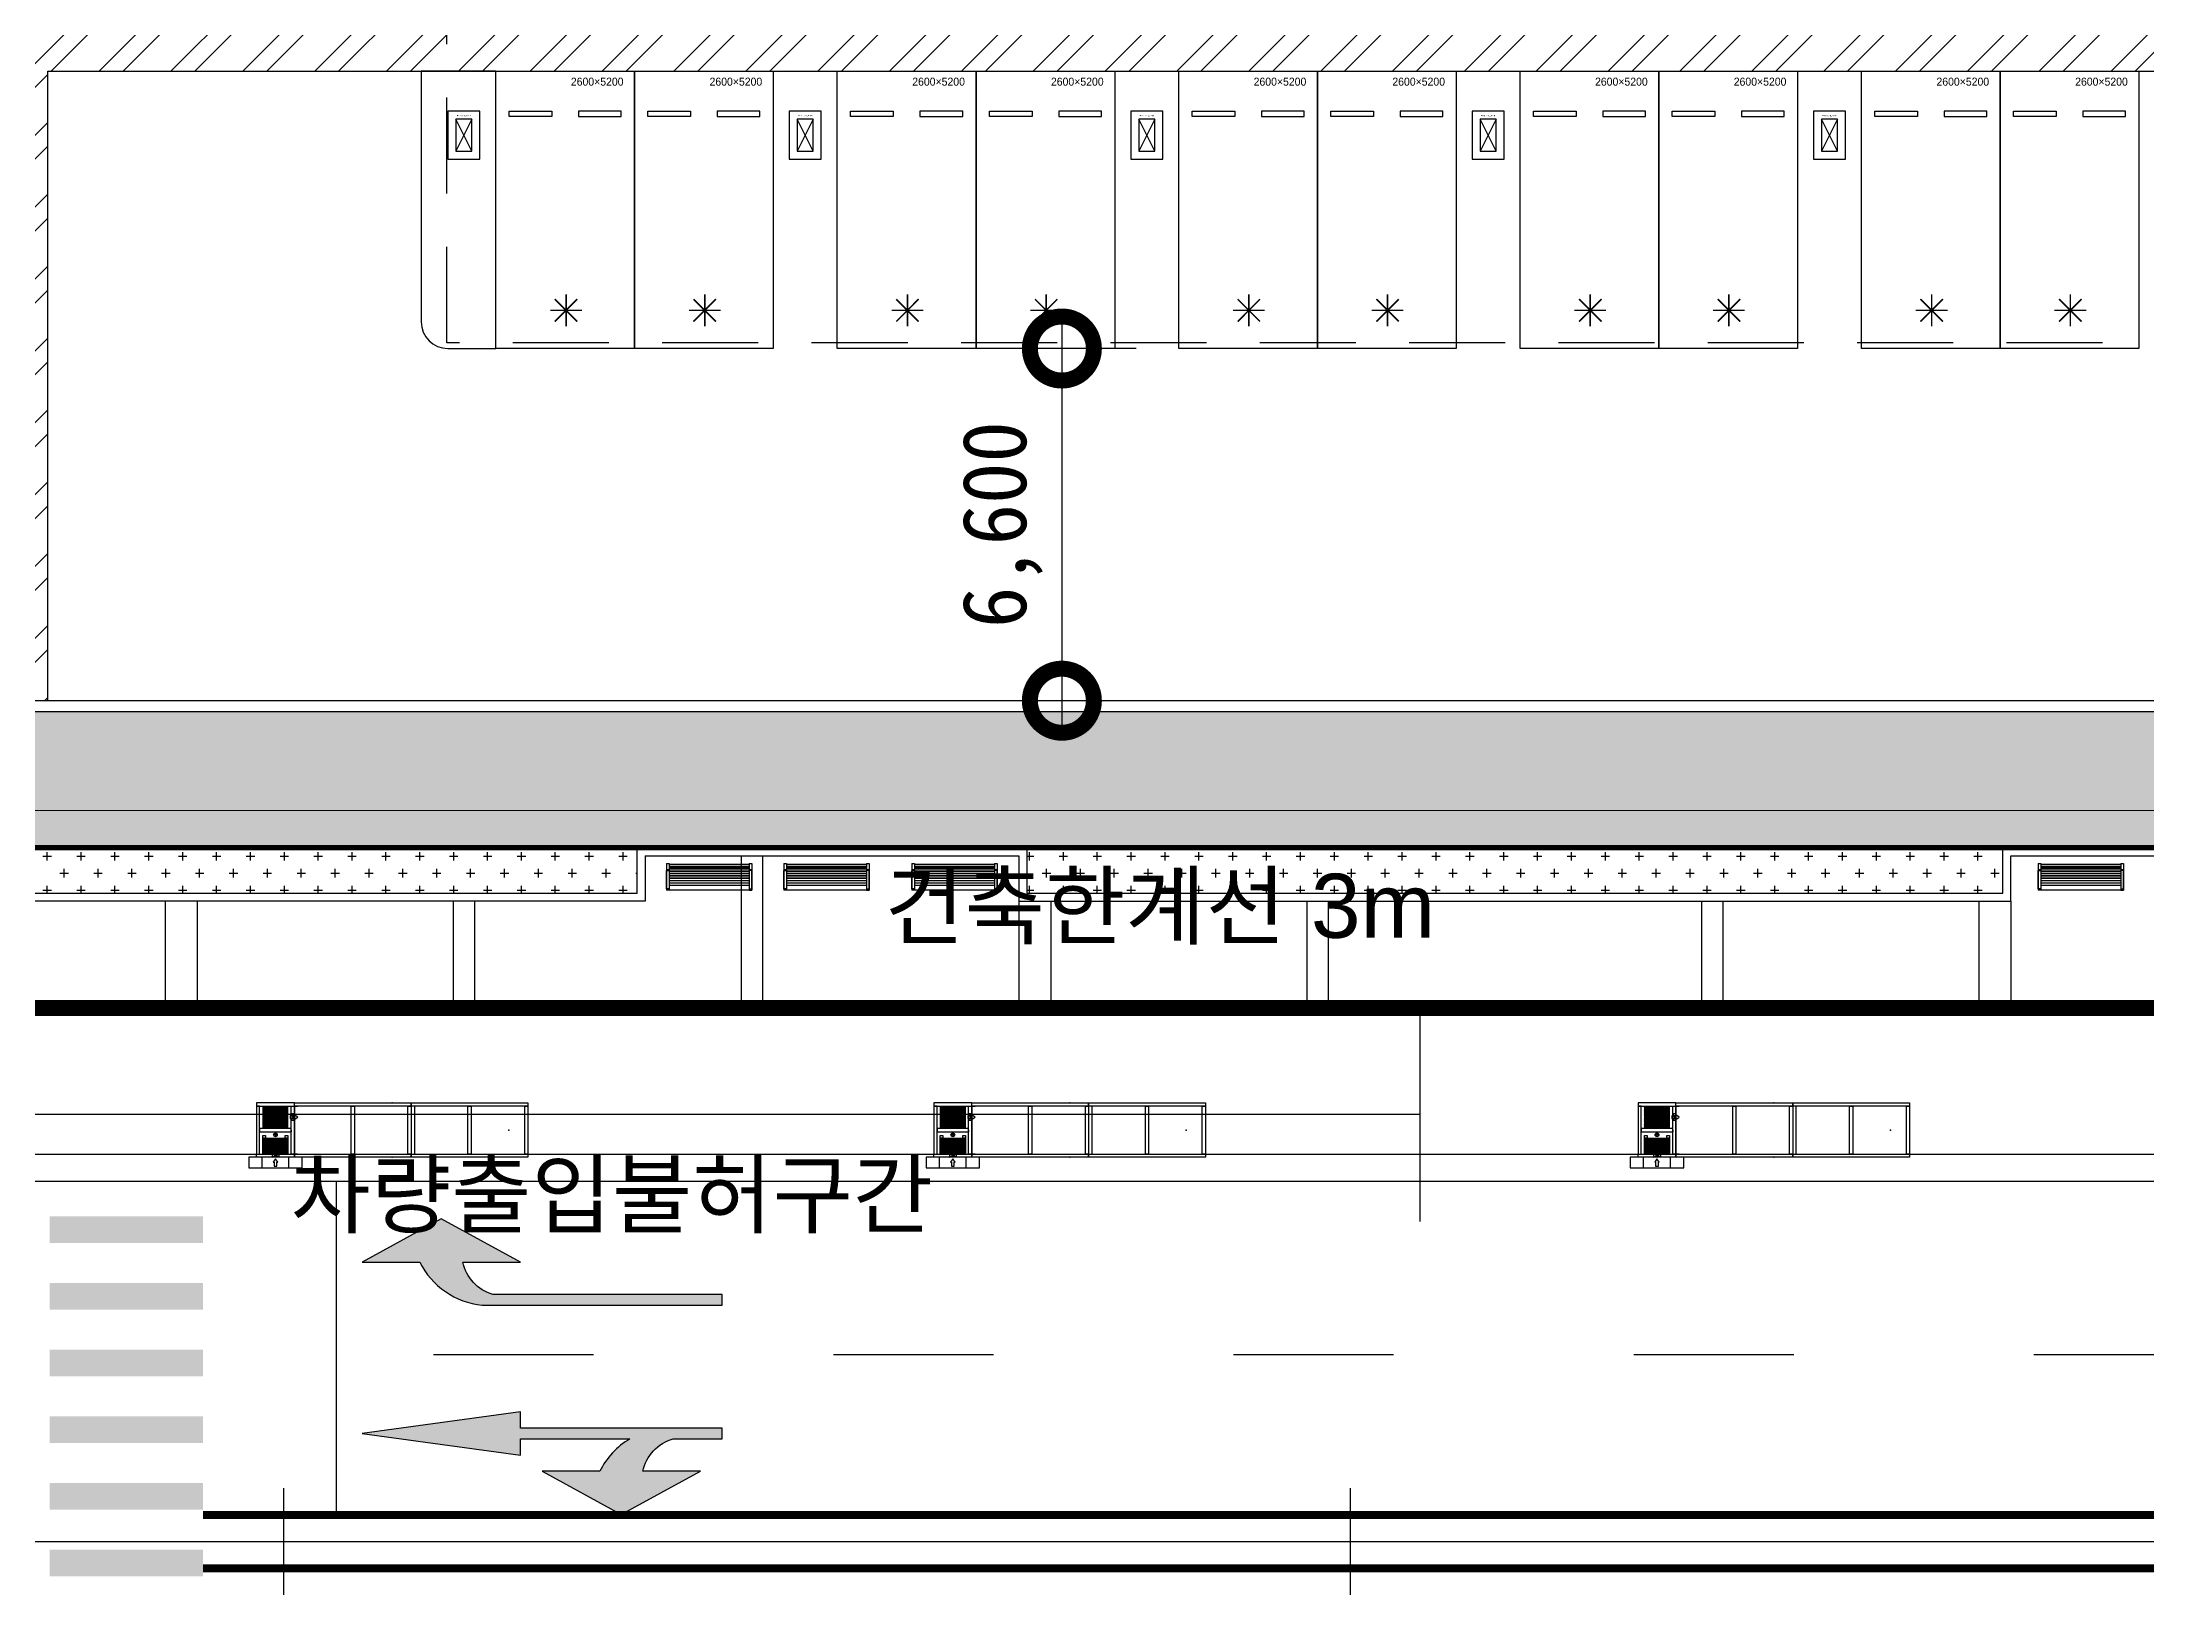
# Model space of a CAD drawing. Header units: millimetres. Extents: x -58335 to 291665, y -66693 to 213307.
# Drawn here: x 38546 to 78004, y -34752 to -5653 of the extents above; entities that cross this region are included whole.
import ezdxf
from ezdxf.enums import TextEntityAlignment as Align
from ezdxf.xclip import XClip

# ---------------------------------------------------------------- set-up
doc = ezdxf.new("R2010")
doc.units = ezdxf.units.MM
doc.header["$LTSCALE"] = 1000
doc.header["$XCLIPFRAME"] = 0
for name, pattern in [('X-SITE$0$ACAD_ISO03W100', [30, 12, -18]), ('X-SITE$0$H1', [1.5, 1, -0.5]), ('X-SITE$0$HID', [2.8, 1.8, -1]), ('X-SITE$0$HIDDEN', [0.375, 0.25, -0.125]), ('X-SITE$0$HIDDEN2', [4.75, 3.17, -1.58]), ('X-SITE$0$PHANTOM2', [1.25, 0.625, -0.125, 0.125, -0.125, 0.125, -0.125])]:
    doc.linetypes.add(name, pattern=pattern)
for name, color, linetype in [('X-SITE$0$-MY-계획선', 253, 'Continuous'), ('X-SITE$0$-MY-녹지', 254, 'Continuous'), ('X-SITE$0$-MY-녹지-건축한계선', 253, 'Continuous'), ('X-SITE$0$-MY-보조선', 253, 'Continuous'), ('X-SITE$0$-MY-시설선', 254, 'Continuous'), ('X-SITE$0$-MY-시설선 wood', 254, 'Continuous'), ('X-SITE$0$-MY-포장선', 254, 'Continuous'), ('X-SITE$0$-경계휀스', 5, 'Continuous'), ('X-SITE$0$-보도선', 7, 'Continuous'), ('X-SITE$0$0-교차로_횡단보도', 7, 'Continuous'), ('X-SITE$0$0-노면표시', 7, 'Continuous'), ('X-SITE$0$A-BOUNDARY(PLAN)', 2, 'X-SITE$0$PHANTOM2'), ('X-SITE$0$A-FUR', 252, 'X-SITE$0$H1'), ('X-SITE$0$A-HAT', 252, 'Continuous'), ('X-SITE$0$A-PARK', 8, 'Continuous'), ('X-SITE$0$A-ROAD', 6, 'Continuous'), ('X-SITE$0$A-ROAD-PED', 8, 'Continuous'), ('X-SITE$0$A-전기충전기', 1, 'Continuous'), ('X-SITE$0$PV-COL', 8, 'Continuous'), ('X-SITE$0$PV-주차장', 6, 'Continuous'), ('X-SITE$0$도로중심선', 9, 'Continuous'), ('X-SITE$0$도로체인', 9, 'Continuous'), ('X-SITE$0$식물재배화분', 253, 'Continuous'), ('X-SITE$0$차선계획', 7, 'Continuous')]:
    doc.layers.add(name, color=color, linetype=linetype)
doc.layers.add('X-SITE$0$-변경 블럭 외곽-', color=252, linetype='Continuous', lineweight=0)
for name, color, linetype, plot in [('X-SITE$0$NOPLOT', 193, 'Continuous', False), ('X-SITE$0$건축한계선(3m)', 193, 'Continuous', False), ('X-SITE$0$차량출입불허구간', 193, 'Continuous', False)]:
    doc.layers.add(name, color=color, linetype=linetype, plot=plot)
doc.styles.add('X-SITE$0$Gdim', font='')
doc.styles.add('X-SITE$0$Gtx', font='')
doc.styles.add('X-SITE$0$Standard', font='arial.ttf')
doc.styles.add('X-SITE$0$XA-B2F_PLAN$0$XA-B2F_PLAN$0$Gtx', font='')
doc.styles.get('X-SITE$0$Gdim').set_extended_font_data('DotumChe')
doc.styles.get('X-SITE$0$Gtx').set_extended_font_data('Dotum')
doc.styles.get('X-SITE$0$XA-B2F_PLAN$0$XA-B2F_PLAN$0$Gtx').set_extended_font_data('Dotum')
doc.linetypes.add('X-SITE$0$FENCELINE1', pattern='A,6.35,-2.54,[133,ltypeshp.shx,S=2.54,R=0,X=-2.54,Y=0],-2.54,25.4', length=36.83)
doc.dimstyles.new('X-SITE$0$Gdim400', dxfattribs={"dimscale": 400, "dimtxt": 3, "dimasz": 6, "dimexe": 1.5, "dimexo": 2, "dimgap": 1, "dimtad": 1, "dimdec": 0, "dimzin": 0, "dimdsep": 46, "dimlunit": 6, "dimtxsty": 'X-SITE$0$Gdim', "dimblk": 'X-SITE$0$_DotSmall', "dimcen": 1.5, "dimdle": 1.5, "dimclrd": 1, "dimclre": 1, "dimclrt": 256, "dimazin": 0, "dimtfac": 1, "dimtdec": 0, "dimtix": 1, "dimtmove": 2, "dimatfit": 3, "dimldrblk": 'X-SITE$0$_DotSmall', "dimfxl": 1, "dimtolj": 1, "dimtzin": 0, "dimlwd": -1, "dimlwe": -1, "dimarcsym": 0})
pattern_1 = [(0, (-29382.50283462077, 14650.24201058148), (317.5, 317.5), [158.75, -476.25]), (90, (-29303.12783462077, 14570.86701058148), (-317.5, 317.5), [158.75, -476.25])]

# ---------------------------------------------------------------- blocks, each defined once
blk = doc.blocks.new('X-SITE$0$JMP-001')
at = {"layer": 'X-SITE$0$-MY-시설선'}
for p, q in [((-750, 493.1631827099482), (-800, 493.1631827099482)), ((-800, 493.1631827099482), (-800, -7)), ((-750, 493.1631827099482), (-750, -7)), ((800, 493.1631827099482), (750, 493.1631827099482)), ((750, 493.1631827099482), (750, -7)), ((800, 493.1631827099482), (800, -7)), ((-750, 383.2071722051478), (-800, 383.2071722051478)), ((800, 383.2071722051478), (750, 383.2071722051478)), ((-750, -7), (-800, -7)), ((750, -7), (800, -7))]:
    blk.add_line(p, q, dxfattribs=at)
at = {"layer": 'X-SITE$0$-MY-시설선 wood'}
for p, q in [((750, 480.3676277521881), (-750, 480.3676277521881)), ((750, 443.8898529635044), (-750, 443.8898529635044)), ((750, 428.6192715769284), (-750, 428.6192715769284)), ((750, 427.2607293156907), (-750, 427.2607293156907)), ((750, 417.1665288311779), (-750, 417.1665288311779)), ((750, 415.7432818086236), (-750, 415.7432818086236)), ((750, 405.4787104555289), (-750, 405.4787104555289)), ((750, 404.2258343015565), (-750, 404.2258343015565)), ((750, 393.96126294852), (-750, 393.96126294852)), ((750, 357), (-750, 357)), ((750, 352.7500000000582), (-750, 352.7500000000582)), ((750, 312.7500000000582), (-750, 312.7500000000582)), ((750, 308.2500000000582), (-750, 308.2500000000582)), ((750, 268.2500000000582), (-750, 268.2500000000582)), ((750, 264.0000000000582), (-750, 264.0000000000582)), ((750, 224.0000000000582), (-750, 224.0000000000582)), ((750, 219.5000000000582), (-750, 219.5000000000582)), ((750, 179.25), (-750, 179.25)), ((750, 175.0000000000582), (-750, 175.0000000000582)), ((750, 135.0000000000582), (-750, 135.0000000000582)), ((750, 130.5000000000582), (-750, 130.5000000000582)), ((750, 90.25), (-750, 90.25)), ((750, 86.00000000005821), (-750, 86.00000000005821)), ((750, 0), (-750, 0))]:
    blk.add_line(p, q, dxfattribs=at)
for points in [[(-800, 364), (-750, 364), (-750, 23), (-800, 23)], [(800, 364), (750, 364), (750, 23), (800, 23)]]:
    blk.add_lwpolyline(points, close=True, dxfattribs=at)
blk = doc.blocks.new('X-SITE$0$240910_L-1F')
at = {"layer": 'X-SITE$0$-MY-녹지'}
h = blk.add_hatch(dxfattribs=at)
h.set_pattern_fill('CROSS', color=256, scale=50, style=2)
h.set_pattern_definition(pattern_1)
edge = h.paths.add_edge_path()
edge.add_line((18171.06768717058, 114605.2589581707), (18171.06768717058, 166105.2589651806))
edge.add_line((18171.06768717058, 166105.2589651806), (47421.06768719293, 166105.2589651806))
edge.add_line((47421.06768719293, 166105.2589651806), (47421.06768719293, 168105.2683635944))
edge.add_line((47421.06768719293, 168105.2683635944), (46571.06768719293, 168105.2683635944))
edge.add_line((46571.06768719293, 168105.2683635944), (46571.06768719293, 168905.2683635944))
edge.add_line((46571.06768719293, 168905.2683635944), (47283.51614043499, 168905.2683635944))
edge.add_arc((45571.0676871991, 168205.2538673274), 1849.999999992954, 22.23375681939908, 32.7205920081295)
edge.add_line((47127.50333452725, 169205.2579051693), (6313.708088841289, 169205.263055869))
edge.add_line((6313.708088841289, 169205.263055869), (1000, 163891.5556573521))
edge.add_line((1000, 163891.5556573521), (1000, -787.8680817789864))
edge.add_line((1000, -787.8680817789864), (6313.708640024066, -6101.577412132523))
edge.add_line((6313.708640024066, -6101.577412132523), (95101.39821235789, -6101.588946690361))
edge.add_line((95101.39821235789, -6101.588946690361), (95315.62017595035, -5951.589112932794))
edge.add_line((95315.62017595035, -5951.589112932794), (98071.06768724509, -5951.589112932794))
edge.add_line((98071.06768724509, -5951.589112932794), (98071.06768724497, -5401.589332484989))
edge.add_line((98071.06768724497, -5401.589332484989), (96971.04645116255, -5401.589332484989))
edge.add_line((96971.04645116255, -5401.589332484989), (96971.04645116255, -4401.589332484989))
edge.add_line((96971.04645116255, -4401.589332484989), (98071.06768724497, -4401.589332484989))
edge.add_line((98071.06768724497, -4401.589332484989), (98071.06768724136, 31055.25896514455))
edge.add_arc((96271.0676872438, 31055.25896514455), 1799.999999997555, 359.9999999999999, 450.0000000001038)
edge.add_line((96271.06768724055, 32855.2589651421), (91071.06768722646, 32855.2589651422))
edge.add_arc((91071.06768722541, 31055.25896514325), 1799.999999998952, 89.99999999996666, 180.0000000000338)
edge.add_line((89271.06768722646, 31055.25896514219), (89271.06768722832, 30055.25896514195))
edge.add_line((89271.06768722832, 30055.25896514195), (96471.06768722646, 30055.2589651302))
edge.add_line((96471.06768722646, 30055.2589651302), (96471.06768722832, -3544.741034857696))
edge.add_line((96471.06768722832, -3544.741034857696), (8071.06768723391, -3544.741034857463))
edge.add_line((8071.06768723391, -3544.741034857463), (8071.067687230185, -794.741034821549))
edge.add_line((8071.067687230185, -794.741034821549), (2871.067687230185, -794.741034821549))
edge.add_line((2871.067687230185, -794.741034821549), (2871.067687237635, 103855.2589651796))
edge.add_line((2871.067687237635, 103855.2589651796), (49071.06768719482, 103855.2589651788))
edge.add_arc((49071.067687192, 105655.2589651798), 1800.000000000975, 270.0000000000908, 359.9999999999694)
edge.add_line((50871.06768719293, 105655.2589651789), (50871.06768713705, 114605.2589581757))
edge.add_line((50871.06768713705, 114605.2589581757), (18171.06768717058, 114605.2589581707))
h = blk.add_hatch(dxfattribs=at)
h.set_pattern_fill('CROSS', color=256, scale=50, style=2)
h.set_pattern_definition(pattern_1)
edge = h.paths.add_edge_path()
edge.add_line((18171.06768717058, 114605.2589581707), (18171.06768717058, 166105.2589651806))
edge.add_line((18171.06768717058, 166105.2589651806), (47421.06768719293, 166105.2589651806))
edge.add_line((47421.06768719293, 166105.2589651806), (47421.06768719293, 168105.2683635944))
edge.add_line((47421.06768719293, 168105.2683635944), (46571.06768719293, 168105.2683635944))
edge.add_line((46571.06768719293, 168105.2683635944), (46571.06768719293, 168905.2683635944))
edge.add_line((46571.06768719293, 168905.2683635944), (47283.51614043499, 168905.2683635944))
edge.add_arc((45571.0676871991, 168205.2538673274), 1849.999999992954, 22.23375681939908, 32.7205920081295)
edge.add_line((47127.50333452725, 169205.2579051693), (6313.708088841289, 169205.263055869))
edge.add_line((6313.708088841289, 169205.263055869), (1000, 163891.5556573521))
edge.add_line((1000, 163891.5556573521), (1000, -787.8680817789864))
edge.add_line((1000, -787.8680817789864), (6313.708640024066, -6101.577412132523))
edge.add_line((6313.708640024066, -6101.577412132523), (95101.39821235789, -6101.588946690361))
edge.add_line((95101.39821235789, -6101.588946690361), (95315.62017595035, -5951.589112932794))
edge.add_line((95315.62017595035, -5951.589112932794), (98071.06768724509, -5951.589112932794))
edge.add_line((98071.06768724509, -5951.589112932794), (98071.06768724497, -5401.589332484989))
edge.add_line((98071.06768724497, -5401.589332484989), (96971.04645116255, -5401.589332484989))
edge.add_line((96971.04645116255, -5401.589332484989), (96971.04645116255, -4401.589332484989))
edge.add_line((96971.04645116255, -4401.589332484989), (98071.06768724497, -4401.589332484989))
edge.add_line((98071.06768724497, -4401.589332484989), (98071.06768724136, 31055.25896514455))
edge.add_arc((96271.0676872438, 31055.25896514455), 1799.999999997555, 359.9999999999999, 450.0000000001038)
edge.add_line((96271.06768724055, 32855.2589651421), (91071.06768722646, 32855.2589651422))
edge.add_arc((91071.06768722541, 31055.25896514325), 1799.999999998952, 89.99999999996666, 180.0000000000338)
edge.add_line((89271.06768722646, 31055.25896514219), (89271.06768722832, 30055.25896514195))
edge.add_line((89271.06768722832, 30055.25896514195), (96471.06768722646, 30055.2589651302))
edge.add_line((96471.06768722646, 30055.2589651302), (96471.06768722832, -3544.741034857696))
edge.add_line((96471.06768722832, -3544.741034857696), (8071.06768723391, -3544.741034857463))
edge.add_line((8071.06768723391, -3544.741034857463), (8071.067687230185, -794.741034821549))
edge.add_line((8071.067687230185, -794.741034821549), (2871.067687230185, -794.741034821549))
edge.add_line((2871.067687230185, -794.741034821549), (2871.067687237635, 103855.2589651796))
edge.add_line((2871.067687237635, 103855.2589651796), (49071.06768719482, 103855.2589651788))
edge.add_arc((49071.067687192, 105655.2589651798), 1800.000000000975, 270.0000000000908, 359.9999999999694)
edge.add_line((50871.06768719293, 105655.2589651789), (50871.06768713705, 114605.2589581757))
edge.add_line((50871.06768713705, 114605.2589581757), (18171.06768717058, 114605.2589581707))
at = {"layer": 'X-SITE$0$-MY-녹지-건축한계선'}
h = blk.add_hatch(dxfattribs=at)
h.set_pattern_fill('CROSS', color=256, scale=50, style=2)
h.set_pattern_definition(pattern_1)
h.paths.add_polyline_path([(20321.0679470636, -6951.5879294388), (20321.06794706546, -6101.587909952039), (20121.06768724322, -6101.588373222155), (20121.06768724136, -6101.579075958114), (6313.717858212069, -6101.586630322156), (7163.719046901911, -6951.587929438916)])
h = blk.add_hatch(dxfattribs=at)
h.set_pattern_fill('CROSS', color=256, scale=50, style=2)
h.set_pattern_definition(pattern_1)
h.paths.add_polyline_path([(20321.0679470636, -6951.5879294388), (20321.06794706546, -6101.587909952039), (20121.06768724322, -6101.588373222155), (20121.06768724136, -6101.579075958114), (6313.717858212069, -6101.586630322156), (7163.719046901911, -6951.587929438916)])
h = blk.add_hatch(dxfattribs=at)
h.set_pattern_fill('CROSS', color=256, scale=50, style=2)
h.set_pattern_definition(pattern_1)
h.paths.add_polyline_path([(45921.06768724136, -6951.592346435995), (45921.06768724136, -6101.583492955077), (27621.06790159829, -6101.577119638445), (27621.06790159829, -6951.585973119363)])
h = blk.add_hatch(dxfattribs=at)
h.set_pattern_fill('CROSS', color=256, scale=50, style=2)
h.set_pattern_definition(pattern_1)
h.paths.add_polyline_path([(45921.06768724136, -6951.592346435995), (45921.06768724136, -6101.583492955077), (27621.06790159829, -6101.577119638445), (27621.06790159829, -6951.585973119363)])
at = {"layer": 'X-SITE$0$-MY-계획선'}
for p, q in [((20471.06794706546, -6251.586630322156), (20471.06794706546, -7101.587929438916)), ((20471.06794706546, -6251.586630322156), (27471.06794706546, -6251.586630322156)), ((20471.06794706546, -6251.586630322156), (20471.06794706546, -7101.587929438916)), ((20471.06794706546, -6251.586630322156), (27471.06794706546, -6251.586630322156)), ((27471.06794706546, -6251.586630322156), (27471.06781715341, -7101.587929438916)), ((27471.06794706546, -6251.586630322156), (27471.06781715341, -7101.587929438916)), ((46071.06768724136, -7101.587929438916), (46071.06768724136, -6251.587929438916)), ((46071.06768724136, -6251.587929438916), (50871.06755732931, -6251.588708908996)), ((46071.06768724136, -7101.587929438916), (46071.06768724136, -6251.587929438916)), ((46071.06768724136, -6251.587929438916), (50871.06755732931, -6251.588708908996)), ((20471.06794706546, -7101.587929438916), (7101.587006838992, -7101.587929438916)), ((20471.06794706546, -7101.587929438916), (7101.587006838992, -7101.587929438916)), ((27471.06781715341, -7101.587929438916), (46071.06768724136, -7101.587929438916)), ((27471.06781715341, -7101.587929438916), (46071.06768724136, -7101.587929438916))]:
    blk.add_line(p, q, dxfattribs=at)
at = {"layer": 'X-SITE$0$-MY-보조선'}
for p, q in [((20321.06794706546, -6101.586630322156), (27621.06796655245, -6101.586630322156)), ((20321.06794706546, -6951.587929438916), (20321.06794706546, -6101.586630322156)), ((20321.06794706546, -6101.586630322156), (27621.06796655245, -6101.586630322156)), ((20321.06794706546, -6951.587929438916), (20321.06794706546, -6101.586630322156)), ((27621.06796655245, -6101.586630322156), (27621.0678366404, -6951.587929438916)), ((27621.06796655245, -6101.586630322156), (27621.0678366404, -6951.587929438916)), ((45921.06768724136, -6951.587929438916), (45921.06768724136, -6101.587909952155)), ((45921.06768724136, -6101.587909952155), (51021.06755732931, -6101.588728395756)), ((45921.06768724136, -6951.587929438916), (45921.06768724136, -6101.587909952155)), ((45921.06768724136, -6101.587909952155), (51021.06755732931, -6101.588728395756)), ((7163.719046901911, -6951.587929438916), (20321.06794706546, -6951.587929438916)), ((7163.719046901911, -6951.587929438916), (20321.06794706546, -6951.587929438916)), ((27621.0678366404, -6951.587929438916), (45921.06768724136, -6951.587929438916)), ((27621.0678366404, -6951.587929438916), (45921.06768724136, -6951.587929438916))]:
    blk.add_line(p, q, dxfattribs=at)
at = {"layer": 'X-SITE$0$-MY-포장선'}
for points in [[(22271.06781715341, -6251.586630322156), (22271.06781715341, -9101.598472793354)], [(22271.06781715341, -6251.586630322156), (22271.06781715341, -9101.598472793354)], [(22671.06781715341, -6251.586630322156), (22671.06781715341, -9101.598472793354)], [(22671.06781715341, -6251.586630322156), (22671.06781715341, -9101.598472793354)], [(11471.06768724136, -7101.587929438916), (11471.06768724136, -9101.598472793354)], [(11471.06768724136, -7101.587929438916), (11471.06768724136, -9101.598472793354)], [(12071.06768724136, -7101.587929438916), (12071.06768724136, -9101.598472793354)], [(12071.06768724136, -7101.587929438916), (12071.06768724136, -9101.598472793354)], [(16871.06768724136, -7101.587929438916), (16871.06768724136, -9101.598472793354)], [(16871.06768724136, -7101.587929438916), (16871.06768724136, -9101.598472793354)], [(17271.06768724136, -7101.587929438916), (17271.06768724136, -9101.598472793354)], [(17271.06768724136, -7101.587929438916), (17271.06768724136, -9101.598472793354)], [(27471.06781715341, -7101.589112932794), (27471.06781715341, -9101.598472793354)], [(27471.06781715341, -7101.589112932794), (27471.06781715341, -9101.598472793354)], [(28071.06781715341, -7101.589112932794), (28071.06781715341, -9101.598472793354)], [(28071.06781715341, -7101.589112932794), (28071.06781715341, -9101.598472793354)], [(32871.06781715341, -7101.589112932794), (32871.06781715341, -9101.598472793354)], [(32871.06781715341, -7101.589112932794), (32871.06781715341, -9101.598472793354)], [(33271.06781715341, -7101.589112932794), (33271.06781715341, -9101.598472793354)], [(33271.06781715341, -7101.589112932794), (33271.06781715341, -9101.598472793354)], [(40271.06768724136, -7101.587929438916), (40271.06768724136, -9101.598472793354)], [(40271.06768724136, -7101.587929438916), (40271.06768724136, -9101.598472793354)], [(40671.06768724136, -7101.587929438916), (40671.06768724136, -9101.598472793354)], [(40671.06768724136, -7101.587929438916), (40671.06768724136, -9101.598472793354)], [(45471.06768724136, -7101.587929438916), (45471.06768724136, -9101.598472793354)], [(45471.06768724136, -7101.587929438916), (45471.06768724136, -9101.598472793354)], [(46071.06768724136, -7101.587929438916), (46071.06768724136, -9101.598472793354)], [(46071.06768724136, -7101.587929438916), (46071.06768724136, -9101.598472793354)]]:
    blk.add_lwpolyline(points, dxfattribs=at)
at = {"layer": 'X-SITE$0$-경계휀스', "linetype": 'X-SITE$0$FENCELINE1', "lineweight": 0, "ltscale": 0.1}
blk.add_lwpolyline([(1550, -347.9185952674598), (6603.658197987825, -5401.577449800214), (97004.47036258399, -5401.589332485106)], dxfattribs=at)
blk.add_lwpolyline([(1550, -347.9185952674598), (6603.658197987825, -5401.577449800214), (97004.47036258399, -5401.589332485106)], dxfattribs=at)
at = {"layer": 'X-SITE$0$-MY-시설선', "xscale": -1}
for p in [(21666.80886685103, -6890.149794120924), (21666.80886685103, -6890.149794120924), (23866.80886685103, -6890.149794120924), (23866.80886685103, -6890.149794120924), (26266.80886685103, -6890.149794120924), (26266.80886685103, -6890.149794120924), (47384.76987938397, -6890.149794120924), (47384.76987938397, -6890.149794120924)]:
    blk.add_blockref('X-SITE$0$JMP-001', p, dxfattribs=at)
blk = doc.blocks.new('X-SITE$0$SITE-2')
at = {"layer": 'X-SITE$0$도로중심선', "color": 252}
blk.add_lwpolyline([(184746.3494462992, 192619.8766052908), (184314.0666754325, 192619.8766571984, 0.4142079704072086), (184297.0669999999, 192602.8766572015), (184297.0669999999, 192435.5697927888, 0.4142179982388057), (184314.0672574644, 192418.5697927907), (184746.3494462992, 192418.569758324)], format="xyb", dxfattribs=at)
at = {"layer": 'X-SITE$0$도로체인', "color": 252}
for p, q in [((184322.7533408331, 192419.5699243413), (184322.753371123, 192417.5699243415)), ((184342.7533408308, 192419.5702272407), (184342.7533711207, 192417.5702272409))]:
    blk.add_line(p, q, dxfattribs=at)
blk = doc.blocks.new('X-SITE$0$A$C58c92af8')
at = {"layer": 'X-SITE$0$0-노면표시'}
h = blk.add_hatch(color=252, dxfattribs=at)
edge = h.paths.add_edge_path()
edge.add_arc((337329.7242799476, 278255.6294094359), 809.999999857616, 192.0994281651737, 253.6599365031612, ccw=False)
edge.add_line((336537.7181649879, 278085.8462780451), (337617.7181650046, 278085.8462779869))
edge.add_line((337617.7181649879, 278085.8462779855), (336132.718164973, 278895.8462783033))
edge.add_line((336132.7181649879, 278895.8462782835), (334647.7181650307, 278085.8462781403))
edge.add_line((334647.7181630805, 278085.8462781643), (335727.7181630395, 278085.8462781352))
edge.add_arc((337054.7108388618, 278752.4161838924), 1484.999999580163, 206.6711191536613, 263.8920384855975)
edge.add_line((336896.703514643, 277275.8462788498), (341397.7181632891, 277275.8462787333))
edge.add_line((341397.7181630805, 277275.8462787305), (341397.7181630805, 277478.3462782498))
edge.add_line((341397.7181630805, 277478.3462782537), (337101.840682026, 277478.346278341))
h = blk.add_hatch(color=252, dxfattribs=at)
edge = h.paths.add_edge_path()
edge.add_line((340476.8406835273, 274772.6736851668), (341397.7181645818, 274772.6736851668))
edge.add_line((341397.7181630805, 274772.6736851668), (341397.7181630805, 274975.1736855882))
edge.add_line((341397.7181630805, 274975.173685584), (337617.7181631103, 274975.1736848273))
edge.add_line((337617.7181649879, 274975.1736848389), (337617.7181649879, 275278.9236851509))
edge.add_line((337617.7181649879, 275278.9236851369), (334647.7181649581, 274873.9236849926))
edge.add_line((334647.7181630805, 274873.9236849879), (337617.7181634009, 274468.9236850182))
edge.add_line((337617.7181649879, 274468.9236850177), (337617.7181646973, 274772.6736851551))
edge.add_line((337617.7181649879, 274772.6736851668), (339666.8406837322, 274772.6736851668))
edge.add_arc((340429.7108388618, 273498.6037805413), 1484.999999102256, 480.9117545008954, 513.3288808709111)
edge.add_line((339102.7181649879, 274165.1736855244), (338022.7181649711, 274165.1736848259))
edge.add_line((338022.7181649879, 274165.1736848389), (339507.718164973, 273355.1736854815))
edge.add_line((339507.7181649879, 273355.1736854648), (340992.7181650326, 274165.1736855207))
edge.add_line((340992.7181649879, 274165.1736855244), (339912.7181646805, 274165.1736855244))
edge.add_arc((340704.7242799476, 273995.3905541038), 809.99999981443, 466.3400634934668, 527.9005718319503, ccw=False)
at = {"layer": 'X-SITE$0$-보도선'}
blk.add_line((411756.9467893597, 280098.7680571608), (324735.8778029494, 280098.7793629046), dxfattribs=at)
at = {"layer": 'X-SITE$0$-보도선', "color": 252}
blk.add_lwpolyline([(411756.9467893596, 280098.7680670436), (324735.8778138831, 280098.7793727552, -0.4142135243206108), (314735.8791127875, 290098.7793727552), (314735.8791127875, 456905.6198395526, -0.4142136004258024), (324735.880411692, 466905.6198395526), (364556.9467893112, 466905.6146660002)], format="xyb", dxfattribs=at)
at = {"layer": 'X-SITE$0$0-교차로_횡단보도', "color": 252}
for points in [[(328791.9499574378, 278945.862908486), (331666.9499574378, 278945.862908486), (328791.9499574378, 278445.862908486), (331666.9499574378, 278445.862908486)], [(328791.9499574378, 277695.862908486), (331666.9499574378, 277695.862908486), (328791.9499574378, 277195.862908486), (331666.9499574378, 277195.862908486)], [(328791.9499574378, 276445.862908486), (331666.9499574378, 276445.862908486), (328791.9499574378, 275945.862908486), (331666.9499574378, 275945.862908486)], [(328791.9499574378, 275195.862908486), (331666.9499574378, 275195.862908486), (328791.9499574378, 274695.862908486), (331666.9499574378, 274695.862908486)], [(328791.9499574378, 273945.862908486), (331666.9499574378, 273945.862908486), (328791.9499574378, 273445.862908486), (331666.9499574378, 273445.862908486)], [(328791.9499574378, 272695.862908486), (331666.9499574378, 272695.862908486), (328791.9499574378, 272195.862908486), (331666.9499574378, 272195.862908486)]]:
    blk.add_solid(points, dxfattribs=at)
at = {"layer": 'X-SITE$0$0-노면표시', "color": 252}
for points in [[(337101.8406835273, 277478.3462783431, -0.275260511160194), (336537.7181649879, 278085.8462780451), (337617.7181649879, 278085.8462779855), (336132.7181649879, 278895.8462782835), (334647.7181630805, 278085.8462781643), (335727.7181630805, 278085.8462781345, 0.2549940143569445), (336896.703514643, 277275.8462788498), (341397.7181630805, 277275.8462787305), (341397.7181630805, 277478.3462782537)], [(340476.8406835273, 274772.6736851668), (341397.7181630805, 274772.6736851668), (341397.7181630805, 274975.173685584), (337617.7181649879, 274975.1736848389), (337617.7181649879, 275278.9236851369), (334647.7181630805, 274873.9236849879), (337617.7181649879, 274468.9236850177), (337617.7181649879, 274772.6736851668), (339666.8406816199, 274772.6736851668, 0.1423973180341528), (339102.7181649879, 274165.1736855244), (338022.7181649879, 274165.1736848389), (339507.7181649879, 273355.1736854648), (340992.7181649879, 274165.1736855244), (339912.7181649879, 274165.1736855244, -0.2752605111601941)]]:
    blk.add_lwpolyline(points, format="xyb", close=True, dxfattribs=at)
at = {"layer": 'X-SITE$0$NOPLOT', "color": 251, "lineweight": 0}
blk.add_lwpolyline([(487914.811434336, 282848.7581726347), (494985.8791127875, 289919.8236322437), (494985.8791127875, 457084.5287441348), (487914.811434336, 464155.5986393427), (324556.9467893317, 464155.6198627686), (317485.8791127875, 457084.5531041061), (317485.8791127875, 289919.8479907249), (324556.9467893317, 282848.7793947791)], close=True, dxfattribs=at)
at = {"layer": 'X-SITE$0$차선계획', "color": 252}
blk.add_lwpolyline([(411756.9470123062, 279598.7680671007), (324735.8777490333, 279598.7793728148, -0.414213524320608), (314235.8791127875, 290098.7793728148), (314235.8791127875, 456905.6198396122, -0.4142136004257941), (324735.8804784492, 467405.6198396122), (364563.3466722908, 467405.6146652272)], format="xyb", dxfattribs=at)
blk.add_lwpolyline([(334166.9482827857, 273348.7781475221), (334166.9490953162, 279598.7781474923)], dxfattribs=at)
at = {"layer": 'X-SITE$0$차선계획', "color": 252, "linetype": 'X-SITE$0$ACAD_ISO03W100', "ltscale": 0.25, "flags": 128}
blk.add_lwpolyline([(488985.8787809089, 276348.7580336367), (334166.9486737922, 276348.7781476115)], dxfattribs=at)
at = {"layer": 'X-SITE$0$차선계획', "color": 252, "const_width": 150}
for points in [[(488985.8787809089, 273348.7580336367), (331666.9482846931, 273348.7784723078)], [(488985.878716059, 272348.7580335175), (331666.9481549934, 272348.7784723078)]]:
    blk.add_lwpolyline(points, dxfattribs=at)
at = {"layer": 'X-SITE$0$A-FUR', "ltscale": 10, "xscale": 1000, "yscale": 1000, "zscale": 1000}
blk.add_blockref('X-SITE$0$SITE-2', (-183989581.1208872, -192145721.043155), dxfattribs=at)
blk = doc.blocks.new('X-SITE$0$A$Cae67b6b8')
for points in [[(29928.93191146851, -183306.924829483), (-828.4269409179688, -183306.9288253784), (-9071.06767654419, -175064.289159894), (-9071.06767654419, -142306.9077450037)], [(29928.93217086792, -185306.924829483), (29928.93268966675, -181306.84435606)]]:
    blk.add_lwpolyline(points)
at = {"style": 'X-SITE$0$Standard'}
blk.add_text('차량출입불허구간', height=1200, dxfattribs=at).set_placement((20796.08937208727, -185403.0164820297), align=Align.RIGHT)
blk = doc.blocks.new('X-SITE$0$확장형')
at = {"layer": 'X-SITE$0$A-PARK'}
for p, q in [((1050, -4350), (250, -4350)), ((250, -4350), (250, -4450)), ((250, -4450), (1050, -4450)), ((1050, -4450), (1050, -4350)), ((1550, -4450), (1550, -4350)), ((1550, -4350), (2350, -4350)), ((2350, -4450), (1550, -4450)), ((2350, -4350), (2350, -4450))]:
    blk.add_line(p, q, dxfattribs=at)
blk.add_lwpolyline([(0, 0), (2600, 0), (2600, -5200), (0, -5200)], close=True, dxfattribs=at)
at = {"layer": 'X-SITE$0$A-PARK', "const_width": 30}
for points in [[(1582.284397371113, -715.6236317409202), (987.9151498414576, -715.6236317409202)], [(1582.284397371113, -715.6236317409202), (987.9151498414576, -715.6236317409202)], [(1074.958510879427, -505.4823690121993), (1495.241036336869, -925.7648944696411)], [(1495.241036336869, -505.4823690121993), (1074.958510879427, -925.7648944687098)], [(1285.099773608148, -418.4390079751611), (1285.099773608148, -1012.808255505748)]]:
    blk.add_lwpolyline(points, dxfattribs=at)
at = {"layer": 'X-SITE$0$NOPLOT', "ltscale": 10, "style": 'X-SITE$0$XA-B2F_PLAN$0$XA-B2F_PLAN$0$Gtx'}
blk.add_text('2600×5200', height=150, rotation=180, dxfattribs=at).set_placement((701.4942849185445, -5001.009166591335), align=Align.MIDDLE_CENTER)
blk = doc.blocks.new('X-SITE$0$A$Cc6527170')
for p, q in [((350, 525), (50, -75)), ((350, -75), (50, 525))]:
    blk.add_line(p, q)
for points in [[(-100, -225), (500, -225), (500, 675), (-100, 675)], [(50, -75), (350, -75), (350, 525), (50, 525)]]:
    blk.add_lwpolyline(points, close=True)
at = {"linetype": 'Continuous', "style": 'X-SITE$0$Gtx'}
blk.add_text('주차장 PV 캐노피 기둥', height=20, dxfattribs=at).set_placement((200, 588.4053786392324, 2.171613419290421e-09), align=Align.MIDDLE)
blk = doc.blocks.new('X-SITE$0$_DotSmall')
at = {"color": 0, "linetype": 'ByBlock', "const_width": 0.5}
blk.add_lwpolyline([(-0.0625, 0, 1), (0.0625, 0, 1)], format="xyb", close=True, dxfattribs=at)
blk = doc.blocks.new('*D344')
at = {"layer": 'Defpoints', "color": 0, "transparency": 16777216}
for p in [(59853.57052184353, -11394.98304543866), (57663.32174262279, -17994.98304543924), (59853.57052184353, -17994.98304543924)]:
    blk.add_point(p, dxfattribs=at)
at = {"layer": 'X-SITE$0$NOPLOT', "color": 1, "transparency": 16777216}
for p, q in [((57663.32174262279, -10794.98304543866), (57663.32174262279, -18594.98304543924)), ((59053.57052184353, -11394.98304543866), (57063.32174262279, -11394.98304543866)), ((59053.57052184353, -17994.98304543924), (57063.32174262279, -17994.98304543925))]:
    blk.add_line(p, q, dxfattribs=at)
at = {"layer": 'X-SITE$0$NOPLOT', "color": 1, "transparency": 16777216, "xscale": 2400, "yscale": 2400, "zscale": 2400}
for p, rotation in [((57663.32174262279, -11394.98304543866), 90), ((57663.32174262279, -17994.98304543924), 270)]:
    blk.add_blockref('X-SITE$0$_DotSmall', p, dxfattribs=dict(at, rotation=rotation))
at = {"layer": 'X-SITE$0$NOPLOT', "transparency": 16777216, "insert": (56549.07407284914, -14694.98304543896), "char_height": 1200, "attachment_point": 5, "rotation": 90, "style": 'X-SITE$0$Gdim'}
blk.add_mtext('\\A1;6,600', dxfattribs=at)
blk = doc.blocks.new('X-SITE$0$s4')
at = {"layer": 'X-SITE$0$식물재배화분'}
h = blk.add_hatch(dxfattribs=at)
h.set_pattern_fill('HONEY', color=8, scale=0.1, style=0)
h.set_pattern_definition([(180, (256.3492690573912, 35.19128920379444), (-0.01875, 0.0108253175), [0.0125, -0.025]), (60.00000000000001, (256.3492690573912, 35.19128920379444), (0.01874999995903225, 0.01082531757095823), [0.01249999999999999, -0.02499999999999998]), (120, (256.3492690573912, 35.19128920379444), (-4.096775330677789e-11, 0.02165063507095822), [-0.025, 0.0125])])
h.paths.add_polyline_path([(0.2350399999413639, 1.136971153871855), (0.2350399999413639, 0.959471153881168), (-0.2349600000306964, 0.959471153881168), (-0.2349600000306964, 1.136971153871855)])
h = blk.add_hatch(dxfattribs=at)
h.set_pattern_fill('HONEY', color=8, scale=0.1, style=0)
h.set_pattern_definition([(180, (256.3492690573912, 34.99378920378513), (-0.01875, 0.0108253175), [0.0125, -0.025]), (60.00000000000001, (256.3492690573912, 34.99378920378513), (0.01874999995903225, 0.01082531757095823), [0.01249999999999999, -0.02499999999999997]), (120, (256.3492690573912, 34.99378920378513), (-4.096775330677789e-11, 0.02165063507095822), [-0.025, 0.0125])])
h.paths.add_polyline_path([(0.2350399999413639, 0.9394711538625415), (0.2350399999413639, 0.7619711538718548), (-0.2349600000306964, 0.7619711538718548), (-0.2349600000306964, 0.9394711538625415)])
h = blk.add_hatch(dxfattribs=at)
h.set_pattern_fill('HEX', color=8, scale=0.05, style=0)
h.set_pattern_definition([(180, (0.9305398834403604, 0.2600000469537918), (0, 0.01082531755), [0.00625, -0.0125]), (60.00000000000001, (0.9305398834403604, 0.2600000469537918), (0.00937500000233352, -0.005412658774999998), [0.006249999999999994, -0.01249999999999999]), (120, (0.9242898834636435, 0.2600000469537918), (0.00937500000233352, 0.005412658775000002), [0.00625, -0.0125])])
h.paths.add_polyline_path([(-0.2339599999831989, 0.2610000000277068), (-0.2339599999831989, 0.5590000000083819), (0.2340400000102818, 0.5590000000083819), (0.2340400000102818, 0.2610000000277068)])
at = {"layer": 'X-SITE$0$식물재배화분', "color": 8}
for p, q in [((0.2350399999413639, 1.136971153871855), (-0.2349600000306964, 1.136971153871855)), ((-0.2349600000306964, 1.136971153871855), (-0.2349600000306964, 0.7619711538718548)), ((0.2350399999413639, 0.7619711538718548), (0.2350399999413639, 1.136971153871855)), ((-0.2349600000306964, 0.7619711538718548), (0.2350399999413639, 0.7619711538718548)), ((-0.2349600000306964, 0.2600000000093132), (-0.2349600000306964, 0.5600000000267755)), ((-0.2349600000306964, 0.5600000000267755), (0.2350399999413639, 0.5600000000267755)), ((-0.2339599999831989, 0.2610000000277068), (-0.2339599999831989, 0.5590000000083819)), ((-0.2339599999831989, 0.5590000000083819), (0.2340400000102818, 0.5590000000083819)), ((0.2340400000102818, 0.5590000000083819), (0.2340400000102818, 0.2610000000277068)), ((0.2350399999413639, 0.5600000000267755), (0.2350399999413639, 0.2600000000093132)), ((0.2350399999413639, 0.2600000000093132), (-0.2349600000306964, 0.2600000000093132)), ((0.2340400000102818, 0.2610000000277068), (-0.2339599999831989, 0.2610000000277068))]:
    blk.add_line(p, q, dxfattribs=at)
at = {"layer": 'X-SITE$0$식물재배화분', "linetype": 'X-SITE$0$HIDDEN', "ltscale": 3}
for p, q in [((0.3550399999367073, 1.012500000011642), (0.2950399999972433, 1.012500000011642)), ((0.3557318758685142, 0.8875000000116415), (0.2950399999972433, 0.8875000000116415)), ((2.605039999936707, 1.160000000003492), (2.605039999936707, 0.2600000000093132))]:
    blk.add_line(p, q, dxfattribs=at)
at = {"layer": 'X-SITE$0$식물재배화분'}
for p, q in [((0.3550399999367073, 0.2600000000093132), (0.3550399999367073, 1.160000000003492)), ((0.3550399999367073, 1.160000000003492), (0.4150399999925867, 1.160000000003492)), ((0.2950399999972433, 0.7100000000209548), (0.2950399999972433, 0.7400000000197906)), ((0.2950399999972433, 0.7100000000209548), (0.2950399999972433, 0.6800000000221189)), ((0.4150399999925867, 0.2600000000093132), (0.3550399999367073, 0.2600000000093132))]:
    blk.add_line(p, q, dxfattribs=at)
for points in [[(0.3550399999367073, 1.220000000001164), (-0.3549600000260398, 1.220000000001164), (-0.3549600000260398, 1.160000000003492), (0.3550399999367073, 1.160000000003492)], [(2.545039999997243, 1.160000000003492), (0.3550399999367073, 1.160000000003492), (0.3550399999367073, 1.220000000001164), (2.545039999997243, 1.220000000001164)], [(4.735039999941364, 1.160000000003492), (2.545039999997243, 1.160000000003492), (2.545039999997243, 1.220000000001164), (4.735039999941364, 1.220000000001164)], [(-0.2949599999701604, 1.160000000003492), (-0.3549600000260398, 1.160000000003492), (-0.3549600000260398, 0.2600000000093132), (-0.2949599999701604, 0.2600000000093132)], [(0.3550399999367073, 1.160000000003492), (0.3550399999367073, 0.2600000000093132), (0.2950399999972433, 0.2600000000093132), (0.2950399999972433, 1.160000000003492)], [(4.735039999941364, 1.160000000003492), (4.735039999941364, 0.2600000000093132), (4.6750400000019, 0.2600000000093132), (4.6750400000019, 1.160000000003492)], [(-0.3549600000260398, 0.2600000000093132), (0.3550399999367073, 0.2600000000093132), (0.3550399999367073, 0.2000000000116415), (-0.3549600000260398, 0.2000000000116415)], [(2.545039999997243, 0.2000000000116415), (0.3550399999367073, 0.2000000000116415), (0.3550399999367073, 0.2600000000093132), (2.545039999997243, 0.2600000000093132)], [(4.735039999941364, 0.2000000000116415), (2.545039999997243, 0.2000000000116415), (2.545039999997243, 0.2600000000093132), (4.735039999941364, 0.2600000000093132)]]:
    blk.add_lwpolyline(points, close=True, dxfattribs=at)
at = {"layer": 'X-SITE$0$식물재배화분', "color": 8}
for points in [[(0.2350399999413639, 0.959471153881168), (-0.2349600000306964, 0.959471153881168)], [(0.2350399999413639, 0.9394711538625415), (-0.2349600000306964, 0.9394711538625415)], [(0.03503999998793006, 0.6200000000244472), (-0.03496000007726252, 0.6200000000244472)], [(3.999995533376932e-05, 0.6549999999988358), (3.999995533376932e-05, 0.5850000000209548)]]:
    blk.add_lwpolyline(points, dxfattribs=at)
at = {"layer": 'X-SITE$0$식물재배화분', "color": 7}
for points in [[(0.3504289387492463, 0.9937903715763241), (0.3504289387492463, 0.9772793464071583), (0.2795876532327384, 0.9772793464071583), (0.2795876532327384, 0.9250291056232527), (0.3504289387492463, 0.9250291056232527), (0.3504289387492463, 0.9085180804540869), (0.4175848753657192, 0.9511542260297574)], [(-0.04263614560477436, 0.1073743585438933), (-0.02612512046471238, 0.1073743585438933), (-0.02612512046471238, 0.0365330730273854), (0.02612512034829706, 0.0365330730273854), (0.02612512034829706, 0.1073743585438933), (0.04263614548835903, 0.1073743585438933), (0, 0.1745302951603662)]]:
    blk.add_lwpolyline(points, close=True, dxfattribs=at)
at = {"layer": 'X-SITE$0$식물재배화분', "linetype": 'X-SITE$0$HIDDEN', "ltscale": 3}
for points in [[(0.2950399999972433, 1.012500000011642), (0.3557318758685142, 0.8875000000116415)], [(0.3550399999367073, 1.012500000011642), (0.2950399999972433, 0.8875000000116415)], [(-0.0625, 0.2600000000093132), (-0.0625, 0.2000000000116415)], [(0.06258000002708286, 0.2000000000116415), (-0.0625, 0.2600000000093132)], [(-0.0625, 0.2000000000116415), (0.06258000002708286, 0.2600000000093132)], [(0.06258000002708286, 0.2600000000093132), (0.06258000002708286, 0.2000000000116415)]]:
    blk.add_lwpolyline(points, dxfattribs=at)
for points in [[(1.480039999936707, 0.2600000000093132), (1.420039999997243, 0.2600000000093132), (1.420039999997243, 1.160000000003492), (1.480039999936707, 1.160000000003492)], [(2.545039999997243, 1.160000000003492), (2.545039999997243, 0.2600000000093132), (2.485039999941364, 0.2600000000093132), (2.485039999941364, 1.160000000003492)], [(3.670039999997243, 0.2600000000093132), (3.610039999941364, 0.2600000000093132), (3.610039999941364, 1.160000000003492), (3.670039999997243, 1.160000000003492)]]:
    blk.add_lwpolyline(points, close=True, dxfattribs=at)
at = {"layer": 'X-SITE$0$식물재배화분', "color": 8}
for points in [[(0.2950399999972433, 0.7400000000197906), (-0.2949599999701604, 0.7400000000197906), (-0.2949599999701604, 0.6800000000221189), (0.2950399999972433, 0.6800000000221189)], [(-0.2349600000306964, 0.5600000000267755), (-0.2349600000306964, 0.6059999999997672), (-0.1849599999841303, 0.6059999999997672), (-0.1849599999841303, 0.5600000000267755)], [(0.1850400000112131, 0.5600000000267755), (0.1850400000112131, 0.6059999999997672), (0.2350399999413639, 0.6059999999997672), (0.2350399999413639, 0.5600000000267755)], [(0.5, 0.2000000000116415), (-0.5, 0.2000000000116415), (-0.5, 0), (0.5, 0)]]:
    blk.add_lwpolyline(points, close=True, dxfattribs=at)
for points in [[(-0.2339599999831989, 0.4625000000232831), (-0.1939600000623614, 0.4625000000232831, -0.414213562373095), (-0.1814599999925122, 0.4500000000116415), (-0.1814599999925122, 0.3700000000244472, -0.414213562373095), (-0.1939600000623614, 0.3575000000128057), (-0.2339599999831989, 0.3575000000128057)], [(-0.2339599999831989, 0.3625000000174623), (-0.1939600000623614, 0.3625000000174623, 0.414213562373095), (-0.1864599999971688, 0.3700000000244472), (-0.1864599999971688, 0.4500000000116415, 0.414213562373095), (-0.1939600000623614, 0.4575000000186265), (-0.2339599999831989, 0.4575000000186265)], [(0.2340400000102818, 0.4625000000232831), (0.1940399999730289, 0.4625000000232831, 0.414213562373095), (0.181540000019595, 0.4500000000116415), (0.181540000019595, 0.3700000000244472, 0.414213562373095), (0.1940399999730289, 0.3575000000128057), (0.2340400000102818, 0.3575000000128057)], [(0.2340400000102818, 0.3625000000174623), (0.1940399999730289, 0.3625000000174623, -0.414213562373095), (0.1865400000242516, 0.3700000000244472), (0.1865400000242516, 0.4500000000116415, -0.414213562373095), (0.1940399999730289, 0.4575000000186265), (0.2340400000102818, 0.4575000000186265)]]:
    blk.add_lwpolyline(points, format="xyb", dxfattribs=at)
at = {"layer": 'X-SITE$0$식물재배화분', "color": 8, "linetype": 'X-SITE$0$HIDDEN2', "ltscale": 0.2}
for points in [[(-0.25, 0), (-0.25, 0), (-0.25, 0.2000000000116415)], [(0.25, 0), (0.25, 0), (0.25, 0.2000000000116415)]]:
    blk.add_lwpolyline(points, dxfattribs=at)
at = {"layer": 'X-SITE$0$식물재배화분', "color": 8}
for centre, radius in [((-0.2314600000390783, 0.4600000000209548), 0.0025), ((3.999995533376932e-05, 0.6200000000244472), 0.035), ((3.999995533376932e-05, 0.6200000000244472), 0.03), ((0.2315399999497458, 0.4600000000209548), 0.0025), ((-0.2314600000390783, 0.360000000015134), 0.0025), ((0.2315399999497458, 0.360000000015134), 0.0025)]:
    blk.add_circle(centre, radius, dxfattribs=at)
at = {"layer": 'X-SITE$0$식물재배화분', "linetype": 'X-SITE$0$HIDDEN', "ltscale": 3}
for p in [(2.190039999957662, 1.220000000001164), (2.190039999957662, 0.2000000000116415)]:
    blk.add_point(p, dxfattribs=at)
at = {"layer": 'X-SITE$0$식물재배화분'}
blk.add_point((4.3750400000019, 0.7100000000064028), dxfattribs=at)
blk = doc.blocks.new('X-SITE$0$A$C2afb0e87')
at = {"layer": 'X-SITE$0$식물재배화분', "lineweight": 0, "xscale": 1000, "yscale": 1000, "zscale": 1000, "rotation": 359.999992556161}
for p in [(8466.039593217894, -184306.8415653135), (21166.03959321789, -184306.8432151701), (34366.03959321789, -184306.8449298765)]:
    blk.add_blockref('X-SITE$0$s4', p, dxfattribs=at)

msp = doc.modelspace()

# ---------------------------------------------------------------- hatches: boundary and pattern name
at = {"layer": 'X-SITE$0$A-ROAD-PED'}
h = msp.add_hatch(dxfattribs=at)
h.set_pattern_fill('ANSI32', color=253, scale=100)
h.set_pattern_definition([(45, (-73835.05096563988, -75193.16484988166), (-673.5192090801866, 673.5192090801866), []), (45, (-73386.03796563961, -75193.16484988166), (-673.5192090801866, 673.5192090801866), [])])
h.paths.add_polyline_path([(112453.5705416378, -6194.983025694499), (112453.5705416378, 12005.01697430568), (118453.5705416378, 12005.01697430568), (118453.5705416378, -17994.9830256952), (119453.5705416378, -17994.9830256952), (119453.5705416378, 15205.01697430442), (118453.5705416378, 15205.0169743044), (118453.5705416378, 13205.01697430521), (112453.5705416378, 13205.01697430521), (112453.5705416378, 32605.01697430562), (111253.5705416378, 32605.01697430559), (111253.5705416378, 13205.01697430521), (38653.57054164342, 13205.01697430521), (38653.57054164342, 32805.01697430521), (45653.57054163411, 32805.01697430527), (45653.57054163399, 34005.01697430533), (38653.57054164342, 34005.01697430509), (38653.57054164342, 89005.01697434136), (37453.57054164342, 89005.01697434136), (37453.57054164342, -13994.9830256952), (37653.57054164342, -13994.9830256952), (37653.57054164342, -17994.9830256952), (38653.57054164342, -17994.9830256952), (38653.57054164342, -6194.983025694499)])
h.paths.add_polyline_path([(111253.5705416378, -4994.983025694964), (38653.57054164342, -4994.983025694964), (38653.57054164342, 12005.01697430568), (111253.5705416378, 12005.01697430568)], flags=16)

# ---------------------------------------------------------------- linework, layer by layer
at = {"layer": 'X-SITE$0$-변경 블럭 외곽-', "color": 8, "lineweight": 0, "elevation": 2.866404379089567e-10}
msp.add_lwpolyline([(204882.5028346878, 150483.9300880898), (197811.4351573427, 157554.9999833331), (34453.57051193982, 157555.021206731), (27382.50283462077, 150483.9544480425), (27382.50283462077, -16680.75066532567), (34453.57051193982, -23751.81926128082), (197811.4351574135, -23751.84048337489), (204882.5028346878, -16680.77502383478), (204882.5028346878, 150483.9300880898)], dxfattribs=at)
at = {"layer": 'X-SITE$0$A-BOUNDARY(PLAN)', "color": 2, "ltscale": 5, "const_width": 300, "elevation": 2.866404379089567e-10}
msp.add_lwpolyline([(204882.5027146497, 150483.9300979618), (197811.4350373045, 157554.9999932051), (34453.57039190165, 157555.021216603), (27382.5027145826, 150483.9544579145), (27382.5027145826, -16680.75065545365), (34453.57039190165, -23751.8192514088), (197811.4350373753, -23751.84047350287), (204882.5027146497, -16680.77501396276), (204882.5027146497, 150483.9300979618)], dxfattribs=at)
at = {"layer": 'X-SITE$0$A-BOUNDARY(PLAN)', "color": 2, "ltscale": 5, "const_width": 100, "elevation": 2.866404379089567e-10}
msp.add_lwpolyline([(196568.7940372386, 154555.0001447769), (35696.21092346206, 154555.0210452875), (30382.50283462077, 149241.3136467706), (30382.50283462077, -15438.11009236053), (35696.21147464484, -20751.81942271395), (196568.7949073137, -20751.8403219413), (201882.5028346878, -15438.13406113163), (201882.5028346878, 149241.289676575)], close=True, dxfattribs=at)
at = {"layer": 'X-SITE$0$A-HAT'}
msp.add_line((37453.57052185468, -18194.98304543924), (125853.5705218491, -18194.98304543924), dxfattribs=at)
at = {"layer": 'X-SITE$0$A-ROAD', "elevation": 2.866404379089567e-10}
msp.add_lwpolyline([(121653.5705218621, -26501.82702920726, 0.4142135623730946), (127653.5705218621, -20501.82702920726), (127653.5705218621, 16405.01695456053, 0.414213562373095), (125653.5705218621, 18405.01695456053), (120453.5705218472, 18405.01695456076, 0.414213562373095), (118453.5705218472, 16405.01695456076), (118453.5705218491, 15205.01695456036), (125653.5705218491, 15205.01695456053), (125653.5705218491, -17994.98304543924), (37653.57052185468, -17994.98304543924), (37653.57052185468, -15244.9830454028), (32453.57052185468, -15244.9830454028), (32453.57052185654, 89005.01695459732), (78453.5705218137, 89005.01695459732, 0.414213562373095), (80453.5705218137, 91005.01695459732), (80453.5705218137, 154305.0152304565, 0.4142135623730781), (74453.5705218137, 160305.0152304561)], format="xyb", dxfattribs=at)
at = {"layer": 'X-SITE$0$A-ROAD-PED', "elevation": 2.866404379089567e-10}
msp.add_lwpolyline([(38653.57053174905, -17994.98303556722), (38653.57053174905, -6194.983035566518), (112453.5705317435, -6194.983035566518), (112453.5705317435, 12005.01696443366), (118453.5705317435, 12005.01696443366), (118453.5705317435, -17994.98303556698)], dxfattribs=at)
msp.add_lwpolyline([(45653.57052184537, -6194.983045438537), (45653.57052184537, -10894.98304543854, 0.414213562373095), (46153.57052184537, -11394.98304543854), (47053.5705218435, -11394.98304543854), (47053.5705218435, -6194.983045438537)], format="xyb", close=True, dxfattribs=at)
at = {"layer": 'X-SITE$0$PV-주차장', "linetype": 'X-SITE$0$HID', "elevation": 2.866404379089567e-10}
msp.add_lwpolyline([(46134.57052184641, 100.0169545612298), (110772.5705218464, 100.0169545612298), (110772.5705218464, -11289.98304543877), (46134.57052184641, -11289.98304543877)], close=True, dxfattribs=at)
at = {"layer": 'X-SITE$0$건축한계선(3m)', "linetype": 'X-SITE$0$HID', "lineweight": 0, "elevation": 2.866404379089567e-10}
msp.add_lwpolyline([(35696.21147464484, -20751.81942271395), (196568.7949073137, -20751.8403219413), (201882.5028346878, -15438.13406113163), (201882.5028346878, 149241.289676575), (196568.7940331743, 154555.0001447767)], dxfattribs=at)

# ---------------------------------------------------------------- block references
msp.add_blockref('X-SITE$0$240910_L-1F', (29382.50283462077, -14650.24201058148))
at = {"layer": 'X-SITE$0$A-PARK', "rotation": 180}
for p in [(49653.5705218435, -11394.98304543854), (52253.5705218435, -11394.98304543854), (56053.5705218435, -11394.98304543854), (58653.5705218435, -11394.98304543854), (62453.5705218435, -11394.98304543854), (65053.5705218435, -11394.98304543854), (68853.5705218435, -11394.98304543854), (71453.5705218435, -11394.98304543854), (75253.5705218435, -11394.98304543854), (77853.5705218435, -11394.98304543854)]:
    msp.add_blockref('X-SITE$0$확장형', p, dxfattribs=at)
at = {"layer": 'X-SITE$0$A-전기충전기'}
ref = msp.add_blockref('X-SITE$0$A$C58c92af8', (-290103.3762674975, -306600.5986461655), dxfattribs=at)
XClip(ref).set_block_clipping_path([(231768.32528206886, 239907.43377653998), (581768.3252820689, 519907.4337765401)])
at = {"layer": 'X-SITE$0$PV-COL'}
for p in [(46253.5705218435, -7619.983045438537), (52653.5705218435, -7619.983045438537), (59053.5705218435, -7619.983045438537), (65453.5705218435, -7619.983045438537), (71853.5705218435, -7619.983045438537)]:
    msp.add_blockref('X-SITE$0$A$Cc6527170', p, dxfattribs=at)
at = {"layer": 'X-SITE$0$식물재배화분'}
msp.add_blockref('X-SITE$0$A$C2afb0e87', (34453.57039190165, 157555.0210866706), dxfattribs=at)
at = {"layer": 'X-SITE$0$차량출입불허구간', "linetype": 'X-SITE$0$HID'}
msp.add_blockref('X-SITE$0$A$Cae67b6b8', (34453.57051193982, 157555.021206731), dxfattribs=at)

# ---------------------------------------------------------------- texts
at = {"layer": 'X-SITE$0$건축한계선(3m)', "lineweight": 0, "style": 'X-SITE$0$Standard'}
msp.add_text('건축한계선 3m', height=1200, dxfattribs=at).set_placement((64660.03739718802, -22438.17178131035), align=Align.RIGHT)

# ---------------------------------------------------------------- dimensions: what is measured, and where the dimension line sits
at = {"layer": 'X-SITE$0$NOPLOT'}
dim = msp.add_linear_dim(base=(57663.32174262279, -17994.98304543924), p1=(59853.5705218435, -11394.98304543865), p2=(59853.5705218435, -17994.98304543924), angle=270, dimstyle='X-SITE$0$Gdim400', override={"dimfxl": 2, "dimarcsym": 2}, dxfattribs=at)
dim.commit()
dim.dimension.update_dxf_attribs({"geometry": '*D344', "text_midpoint": (56549.07407284914, -14694.98304543896)})

doc.saveas('drawing.dxf')
